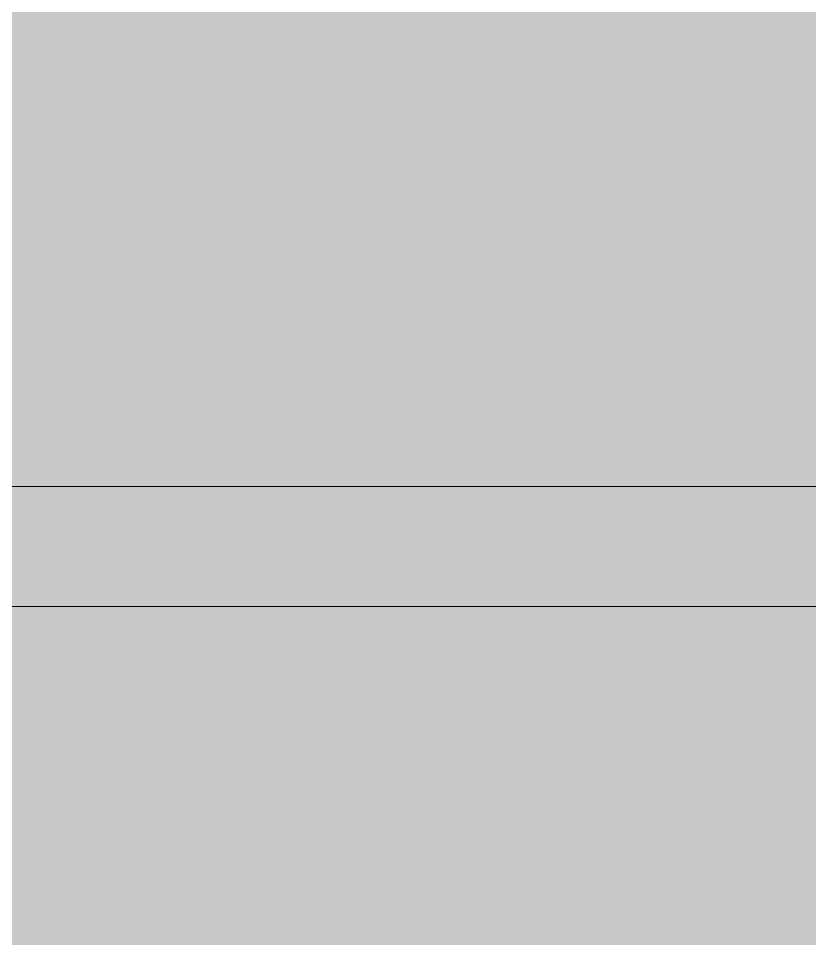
# Model space of a CAD drawing. Header units: millimetres. Extents: x -46169 to 247764, y -86316 to 18123.
# Drawn here: x 239529.3 to 239634.7, y -82149.5 to -82026.9 of the extents above; entities that cross this region are included whole.
import ezdxf

# ---------------------------------------------------------------- set-up
doc = ezdxf.new("R2010")
doc.units = ezdxf.units.MM
doc.header["$MEASUREMENT"] = 0
doc.linetypes.add('Wipeout_Contour', pattern=[1000, 0, -1000])
doc.layers.add('A-25-M_Curtain_Wall_Detail_Pen_No__121', color=255, linetype='Continuous', lineweight=0)
doc.layers.add('New_A-20-M_Roof', color=7, linetype='Continuous')
doc.layers.add('New_A-35-M_FFE_Sanitary', color=7, linetype='Continuous')
doc.layers.add('New_A-35-M_FFE_Sanitary_Pen_No__64', color=7, linetype='Continuous', lineweight=20, true_color=0x606060)

# ---------------------------------------------------------------- blocks, each defined once
blk = doc.blocks.new('Section Elem_81_5', base_point=(221877.12, -83027.49))
at = {"color": 254, "linetype": 'Wipeout_Contour', "lineweight": 0, "ltscale": 997328.976935}
blk.add_wipeout([(240783.96, -79427.49), (230618.33, -82957.6), (230624.49, -82975.35), (240841.25, -79427.49)], dxfattribs=at).dxf.layer = 'New_A-20-M_Roof'
blk = doc.blocks.new('Section Elem_129_5', base_point=(221877.12, -83027.49))
at = {"color": 254, "linetype": 'Wipeout_Contour', "lineweight": 0, "ltscale": 1012852.537371658}
blk.add_wipeout([(239437.83, -82089.23), (239437.69, -82089.5), (239637.22, -82089.5), (239637.36, -82089.23)], dxfattribs=at).dxf.layer = 'New_A-35-M_FFE_Sanitary'
at = {"color": 254, "linetype": 'Wipeout_Contour', "lineweight": 0, "ltscale": 1012852.715583444}
blk.add_wipeout([(239437.69, -82089.5), (239437.56, -82090.3), (239637.09, -82090.3), (239637.22, -82089.5)], dxfattribs=at).dxf.layer = 'New_A-35-M_FFE_Sanitary'
at = {"layer": 'New_A-35-M_FFE_Sanitary_Pen_No__64', "linetype": 'Continuous'}
blk.add_line((239637.36, -82089.23), (239437.87, -82089.23), dxfattribs=at)
at = {"color": 254, "linetype": 'Wipeout_Contour', "lineweight": 0, "ltscale": 1012853.594828486}
blk.add_wipeout([(239437.56, -82090.3), (239437.44, -82091.57), (239636.98, -82091.57), (239637.09, -82090.3)], dxfattribs=at).dxf.layer = 'New_A-35-M_FFE_Sanitary'
at = {"color": 254, "linetype": 'Wipeout_Contour', "lineweight": 0, "ltscale": 1012855.115205312}
blk.add_wipeout([(239437.44, -82091.57), (239437.36, -82093.23), (239636.89, -82093.23), (239636.98, -82091.57)], dxfattribs=at).dxf.layer = 'New_A-35-M_FFE_Sanitary'
at = {"color": 254, "linetype": 'Wipeout_Contour', "lineweight": 0, "ltscale": 1012857.173127486}
blk.add_wipeout([(239437.36, -82093.23), (239437.3, -82095.16), (239636.84, -82095.16), (239636.89, -82093.23)], dxfattribs=at).dxf.layer = 'New_A-35-M_FFE_Sanitary'
at = {"color": 254, "linetype": 'Wipeout_Contour', "lineweight": 0, "ltscale": 1012859.6283695}
blk.add_wipeout([(239437.3, -82095.16), (239437.28, -82097.23), (239636.82, -82097.23), (239636.84, -82095.16)], dxfattribs=at).dxf.layer = 'New_A-35-M_FFE_Sanitary'
at = {"color": 254, "linetype": 'Wipeout_Contour', "lineweight": 0, "ltscale": 1012862.313620682}
blk.add_wipeout([(239636.82, -82097.23), (239437.28, -82097.23), (239437.3, -82099.3), (239636.84, -82099.3)], dxfattribs=at).dxf.layer = 'New_A-35-M_FFE_Sanitary'
at = {"color": 254, "linetype": 'Wipeout_Contour', "lineweight": 0, "ltscale": 1012865.045884541}
blk.add_wipeout([(239437.3, -82099.3), (239437.36, -82101.23), (239636.89, -82101.23), (239636.84, -82099.3)], dxfattribs=at).dxf.layer = 'New_A-35-M_FFE_Sanitary'
at = {"color": 254, "linetype": 'Wipeout_Contour', "lineweight": 0, "ltscale": 1012867.638949967}
blk.add_wipeout([(239636.89, -82101.23), (239437.36, -82101.23), (239437.44, -82102.89), (239636.98, -82102.89)], dxfattribs=at).dxf.layer = 'New_A-35-M_FFE_Sanitary'
at = {"color": 254, "linetype": 'Wipeout_Contour', "lineweight": 0, "ltscale": 1012869.916084293}
blk.add_wipeout([(239437.44, -82102.89), (239437.56, -82104.16), (239637.09, -82104.16), (239636.98, -82102.89)], dxfattribs=at).dxf.layer = 'New_A-35-M_FFE_Sanitary'
at = {"color": 254, "linetype": 'Wipeout_Contour', "lineweight": 0, "ltscale": 1012871.722079844}
blk.add_wipeout([(239437.56, -82104.16), (239437.69, -82104.96), (239637.22, -82104.96), (239637.09, -82104.16)], dxfattribs=at).dxf.layer = 'New_A-35-M_FFE_Sanitary'
at = {"color": 254, "linetype": 'Wipeout_Contour', "lineweight": 0, "ltscale": 1012872.933844441}
blk.add_wipeout([(239637.22, -82104.96), (239437.69, -82104.96), (239437.83, -82105.23), (239637.36, -82105.23)], dxfattribs=at).dxf.layer = 'New_A-35-M_FFE_Sanitary'
at = {"layer": 'New_A-35-M_FFE_Sanitary_Pen_No__64', "linetype": 'Continuous'}
blk.add_line((239637.36, -82105.23), (239437.87, -82105.23), dxfattribs=at)

msp = doc.modelspace()

# ---------------------------------------------------------------- block references
at = {"layer": 'New_A-20-M_Roof'}
msp.add_blockref('Section Elem_81_5', (221877.12, -83027.49), dxfattribs=at)

# ---------------------------------------------------------------- next in the draw order: block references
at = {"layer": 'New_A-35-M_FFE_Sanitary'}
msp.add_blockref('Section Elem_129_5', (221877.12, -83027.49), dxfattribs=at)

# ---------------------------------------------------------------- next in the draw order: hatches: boundary and pattern name
at = {"layer": 'A-25-M_Curtain_Wall_Detail_Pen_No__121', "linetype": 'Continuous'}
msp.add_hatch(color=256, dxfattribs=at).paths.add_polyline_path([(239237.21, -80562.35), (240898.86, -80562.35), (240898.86, -82459.7), (239237.21, -82459.7)])

doc.saveas('drawing.dxf')
